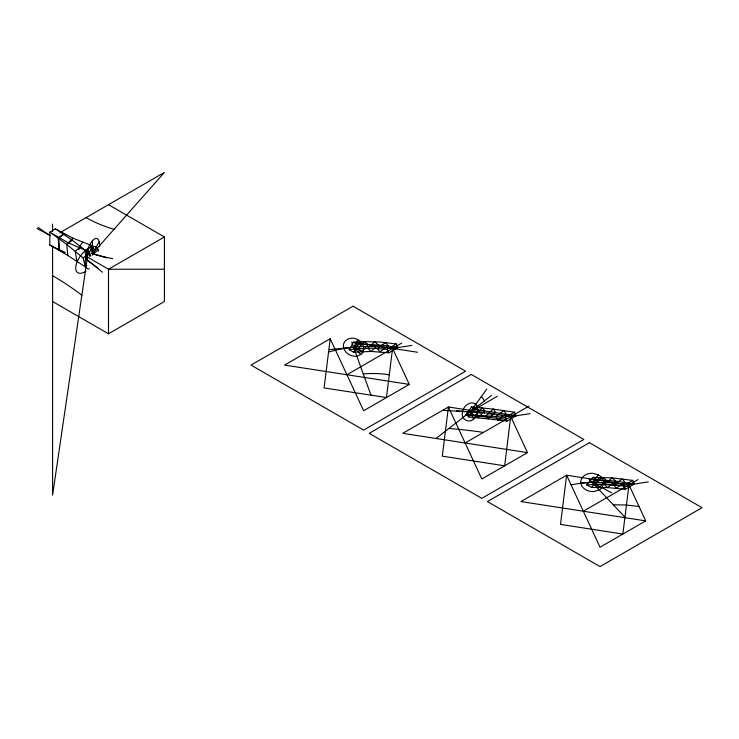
<?xml version="1.0" encoding="UTF-8"?>
<svg xmlns="http://www.w3.org/2000/svg" width="739" height="739" viewBox="0 0 739 739"><rect width="100%" height="100%" fill="white"/><g stroke="black" fill="none" stroke-linecap="round" stroke-linejoin="round"><path stroke-width="1.11" d="M392.575 348.383L409.277 384.391L284.57 365.094L330.213 338.739L324.098 387.92L386.46 397.564L392.575 348.383L411.891 345.399M510.187 416.537L510.695 416.62L504.654 465.81L442.301 456.157L448.416 406.986L510.769 416.63L530.094 413.637M625.942 484.424L628.972 484.867L622.857 534.048L560.504 524.404L566.619 475.223L628.972 484.867L648.297 481.883M88.735 248.147L52.598 495.185L52.598 246.189M360.595 341.732A16.082 9.284 0 0 0 357.888 339.709C352.291 335.839 342.102 339.367 343.506 347.099A24.941 14.401 0 0 0 344.429 349.87C346.489 353.759 350.822 356.263 355.2 356.272A6.337 3.658 0 0 0 357.528 356.013L361.426 354.027A13.893 8.018 0 0 0 362.821 352.272L363.745 347.921A24.867 14.355 0 0 0 362.646 344.392L360.614 341.723M90.611 256.193L89.521 252.036L92.902 246.013L72.921 238.161L55.388 228.896L49.799 232.12L49.799 245.034L67.258 255.149L85.345 266.853L86.925 265.412M106.527 257.856L92.44 253.699L99.202 241.644M349.131 349.713L353.427 342.203A95.202 54.963 0 0 1 364.068 341.612L380.216 342.018L396.298 343.949L397.97 347.552L388.843 352.817L371.033 351.441L353.75 352.235L349.131 349.713A82.435 47.592 0 0 1 357.122 348.79L371.92 348.272L387.171 349.224L396.298 343.949M328.559 352.087A85.992 49.652 0 0 1 337.058 349.861A85.548 49.393 0 0 1 353.593 347.219L357.879 339.709M353.75 352.235L358.046 344.734L364.318 344.494A89.982 51.952 0 0 1 368.087 344.485L383.153 345.316L397.97 347.552M477.274 406.441A12.831 7.408 0 0 0 475.768 404.298C470.983 400.492 464.443 405.184 462.993 410.219A32.645 18.844 0 0 0 462.402 412.972C460.997 419.299 468.988 423.678 473.551 419.142A19.269 11.131 0 0 0 475.759 416.824L477.108 414.477A32.488 18.761 0 0 0 478.004 411.013L477.311 406.441M499.481 420.066L468.831 416.981L466.05 414.542L471.584 406.903L493.264 409.11L514.501 412.196L516.173 415.789L507.046 421.064L503.573 420.593M486.798 389.037L470.207 411.946L473.551 419.142M468.831 416.981L474.364 409.351L516.173 415.789M82.639 242.281L78.648 247.713L79.073 249.8M586.692 484.876L592.863 477.376L594.036 477.357L612.243 477.902L632.048 480.322L632.704 480.433L634.376 484.036L625.24 489.31L607.541 487.574L591.551 487.472L586.692 484.876L600.724 484.341M571.09 484.867A70.417 40.654 0 0 1 577.759 483.685A78.953 45.578 0 0 1 592.207 482.438L598.387 474.928A15.011 8.665 0 0 1 601.315 477.163L603.32 480.387A21.616 12.48 0 0 1 603.624 483.953L601.925 487.62A14.059 8.12 0 0 1 599.237 489.883M591.551 487.472L597.722 479.981L615.624 481.098L634.376 484.036M89.982 244.35L92.44 253.699L164.409 172.409L60.053 232.656M85.345 266.853L83.138 258.013L66.741 244.433L49.799 232.12L68.348 242.919L72.921 238.161M83.138 258.013L88.68 252.969L72.32 240.184L55.388 228.896M92.135 255.251L98.111 249.819M80.828 246.577L75.258 251.26L76.884 261.246M63.822 233.69L58.704 237.709L59.6 249.967L65.365 252.507M435.982 438.476L491.509 395.43M72.32 240.184L66.741 244.433L67.822 255.5M329.4 349.612L353.593 347.219L360.78 341.889M514.501 412.196L505.374 417.461L495.675 416.491L497.716 419.844L506.021 413.895L503.98 410.542L495.675 416.491L466.05 414.542M63.887 234.318L58.298 238.087L58.843 250.124M52.598 301.521L108.504 333.797L164.409 301.521L164.409 236.96L108.504 269.236L86.537 256.562M346.924 374.738L401.702 343.118M409.277 384.391L363.634 410.745L330.213 338.739M497.273 396.316L470.207 411.946L475.777 416.833M465.127 442.984L529.032 406.09M527.48 452.628L481.828 478.983L448.416 406.986L402.764 433.34L527.48 452.628L510.769 416.63M611.643 492.811L592.207 482.428L601.334 477.154M601.897 484.276L623.568 485.708L632.704 480.433M583.32 511.222L638.099 479.602M645.683 520.875L600.031 547.229L566.619 475.223L520.967 501.578L645.683 520.875L628.972 484.867M599.227 489.874L594.332 491.453A8.388 4.84 0 0 1 591.616 491.509C587.108 491.213 582.323 488.599 580.965 484.054A21.68 12.517 0 0 1 580.734 481.255C581.26 476.849 585.574 473.976 589.704 473.45A8.415 4.859 0 0 1 593.232 473.385L598.387 474.928M594.073 484.405L601.297 484.341M592.207 482.428L595.773 482.345M581.371 482.807L591.994 482.438M613.259 504.765L625.684 504.986L638.995 506.474M595.948 482.345L610.469 482.779A129.907 74.999 0 0 1 625.822 484.414M164.409 269.245L108.504 269.236L108.504 333.797M601.37 484.276L601.86 484.35M602.433 484.285L615.763 484.96L629.813 486.668M442.615 410.33L469.801 411.909M466.429 414.875L506.206 419.262M456.48 410.847L471.528 412.048M472.849 412.159L472.36 412.122M473.69 412.233L474.17 412.27M474.318 412.288L474.826 412.334M475.482 412.39L474.946 412.344M475.574 412.399L479.315 412.741M479.399 412.75L479.934 412.796M480.054 412.815L480.553 412.861M480.701 412.87L481.172 412.916M483.934 413.193L484.581 413.267M487.324 413.554L487.786 413.609M488.433 413.674L487.934 413.618M488.544 413.692L489.07 413.748M489.153 413.757L493.393 414.246M493.994 414.32L493.504 414.265M497.716 419.844L498.308 419.918M498.483 419.946L500.072 420.14M497.273 414.727L497.901 414.81M500.405 420.186L501.245 420.288M500.026 420.131L500.654 420.214M501.171 420.279L501.938 420.38M502.317 420.426L503.083 420.528M501.827 420.362L502.409 420.445M502.991 420.519L503.841 420.63M501.596 415.3L501.144 415.235M501.735 415.318L506.418 415.974M506.566 415.992L507 416.057M353.362 342.323L417.517 352.244M93.687 251.343L94.361 251.537M89.521 252.036L68.348 242.919M59.6 249.967L49.799 245.034M592.863 477.376L597.722 479.981M353.427 342.203L358.046 344.734M392.548 348.438A91.22 52.663 0 0 0 353.575 347.154L362.831 352.272M108.504 204.685L164.409 236.96M98.065 268.275L87.017 259.906L84.809 251.066M85.114 265.393L86.094 266.169M471.584 406.903L474.364 409.351M353.593 347.219L360.808 354.535M588.623 478.632L625.508 517.753M623.568 485.708L625.24 489.31M505.374 417.461L507.046 421.064M387.171 349.224L388.843 352.817M351.718 342.065L370.978 395.171M92.902 246.013L94.546 252.248M88.68 252.969L89.511 256.285M92.44 240.785L92.44 253.699M52.598 224.056L52.598 231.584M86.001 271.241A15.815 7.612 -52.9 0 1 75.711 267.629A15.815 7.612 -52.9 0 1 86.943 249.311A15.815 7.612 -52.9 0 1 98.315 251.186M52.598 275.693A268.82 155.208 60 0 1 81.853 295.203M89.401 268.839A15.815 5.875 -73.6 0 1 85.604 257.394A15.815 5.875 -73.6 0 1 93.862 239.436A15.815 5.875 -73.6 0 1 99.617 246.623M114.037 229.312A110.693 63.905 0 0 1 86.14 217.599M112.808 258.705A158.128 91.294 0 0 1 91.562 253.44M50.215 235.556A158.128 91.294 0 0 1 38.077 227.316M36.95 228.563A316.264 182.598 60 0 1 49.91 235.436M86.214 259.306A316.264 182.598 60 0 1 102.388 272.192M363.292 373.962A60.81 35.112 0 0 1 389.277 374.812M448.896 428.481A283.305 163.568 0 0 1 483.389 432.417M481.329 396.658A25.671 14.817 0 0 1 484.341 400.944M364.068 341.612L358.286 348.697L362.304 351.57L368.087 344.485L364.068 341.612M482.161 407.873L475.676 415.013L478.281 417.784L484.756 410.644L482.161 407.873M602.377 477.385L595.154 484.405L599.301 487.324L606.534 480.304L602.377 477.385M374.83 341.704L367.717 348.272L371.033 351.441L378.146 344.873L374.83 341.704M493.264 409.11L485.837 415.688L488.183 418.764L495.61 412.186L493.264 409.11M612.243 477.902L604.16 484.387L607.541 487.574L615.624 481.098L612.243 477.902M385.601 342.49L377.37 348.438L379.901 351.856L388.132 345.907L385.601 342.49M622.377 478.927L613.666 484.812L616.206 488.239L624.926 482.345L622.377 478.927M353.039 306.195L251.02 365.094L363.634 430.107L465.653 371.209L353.039 306.195M471.242 374.433L369.223 433.34L481.828 498.354L583.847 439.456L471.242 374.433M589.445 442.679L487.426 501.578L600.031 566.591L702.05 507.693L589.445 442.679"/></g></svg>
